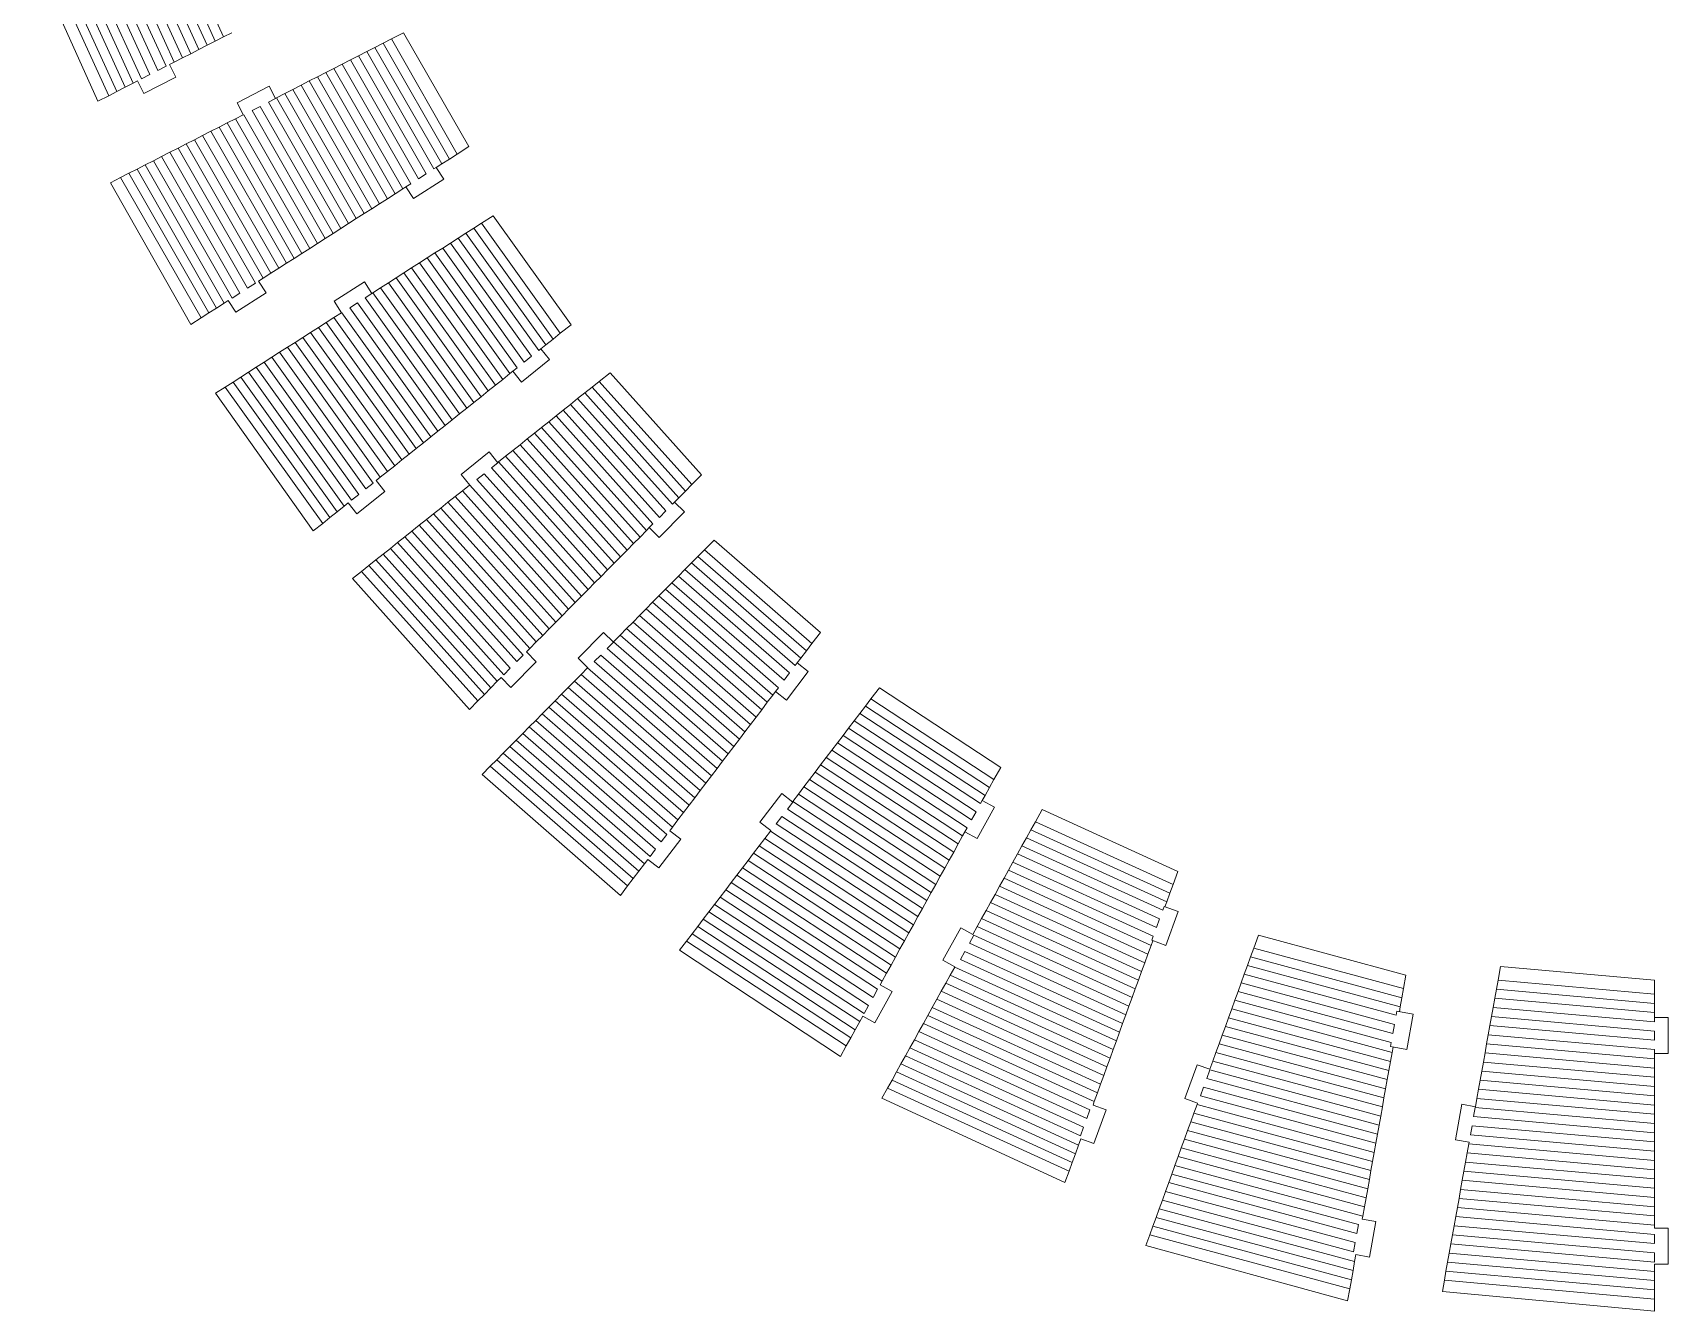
# Model space of a CAD drawing. Header units: millimetres. Extents: x -312 to 501, y 85 to 1153.
# Drawn here: x -270.6 to 83.3, y 85 to 361.7 of the extents above; entities that cross this region are included whole.
import ezdxf

# ---------------------------------------------------------------- set-up
doc = ezdxf.new("R2010")
doc.units = ezdxf.units.MM

msp = doc.modelspace()

# ---------------------------------------------------------------- linework, layer by layer
at = {"color": 7, "linetype": 'Continuous', "lineweight": 15}
for p, q in [((-229.28, 360.78), (-242.39, 389.53)), ((-251.63, 385.8), (-238.16, 356.24)), ((-236.38, 357.15), (-249.78, 386.54)), ((-247.93, 387.29), (-234.61, 358.06)), ((-232.83, 358.97), (-246.08, 388.04)), ((-244.23, 388.78), (-231.06, 359.88)), ((-259.02, 382.81), (-245.26, 352.61)), ((-243.48, 353.52), (-257.18, 383.56)), ((-255.33, 384.3), (-241.71, 354.42)), ((-239.93, 355.33), (-253.48, 385.05)), ((-254.13, 348.06), (-268.27, 379.07)), ((-266.42, 379.82), (-252.36, 348.97)), ((-250.58, 349.88), (-264.57, 380.57)), ((-262.72, 381.31), (-248.81, 350.79)), ((-247.03, 351.7), (-260.87, 382.06)), ((-256.45, 346.88), (-270.57, 378.14)), ((-229.28, 360.78), (-227.5, 361.69)), ((-192.96, 360.33), (-190.31, 361.68)), ((-190.31, 361.68), (-176.2, 337.04)), ((-236.38, 357.15), (-234.61, 358.06)), ((-232.83, 358.97), (-234.61, 358.06)), ((-232.83, 358.97), (-231.06, 359.88)), ((-229.28, 360.78), (-231.06, 359.88)), ((-200.07, 356.69), (-198.29, 357.6)), ((-198.29, 357.6), (-196.52, 358.51)), ((-183.75, 332.21), (-198.29, 357.6)), ((-196.52, 358.51), (-194.74, 359.42)), ((-196.52, 358.51), (-182.07, 333.29)), ((-194.74, 359.42), (-192.96, 360.33)), ((-180.39, 334.36), (-194.74, 359.42)), ((-192.96, 360.33), (-178.71, 335.44)), ((-243.48, 353.52), (-241.71, 354.42)), ((-239.93, 355.33), (-241, 354.79)), ((-241, 354.79), (-239.62, 352.1)), ((-239.93, 355.33), (-238.16, 356.24)), ((-236.38, 357.15), (-238.16, 356.24)), ((-207.17, 353.06), (-205.39, 353.97)), ((-205.39, 353.97), (-203.62, 354.88)), ((-190.47, 327.91), (-205.39, 353.97)), ((-203.62, 354.88), (-201.84, 355.79)), ((-203.62, 354.88), (-188.79, 328.99)), ((-201.84, 355.79), (-200.07, 356.69)), ((-187.11, 330.06), (-201.84, 355.79)), ((-200.07, 356.69), (-185.43, 331.14)), ((-250.58, 349.88), (-248.81, 350.79)), ((-247.93, 351.24), (-248.81, 350.79)), ((-246.56, 348.54), (-247.93, 351.24)), ((-247.03, 351.7), (-245.26, 352.61)), ((-239.62, 352.1), (-246.56, 348.54)), ((-212.49, 350.34), (-210.72, 351.25)), ((-210.72, 351.25), (-208.94, 352.15)), ((-210.72, 351.25), (-195.51, 324.69)), ((-208.94, 352.15), (-207.17, 353.06)), ((-193.83, 325.76), (-208.94, 352.15)), ((-207.17, 353.06), (-192.15, 326.84)), ((-254.13, 348.06), (-256.45, 346.88)), ((-252.36, 348.97), (-254.13, 348.06)), ((-250.58, 349.88), (-252.36, 348.97)), ((-226.36, 346.55), (-219.43, 350.1)), ((-218.06, 347.43), (-219.57, 346.66)), ((-219.43, 350.1), (-218.06, 347.43)), ((-218.08, 347.48), (-217.82, 347.61)), ((-217.82, 347.61), (-216.05, 348.52)), ((-217.82, 347.61), (-202.23, 320.39)), ((-216.05, 348.52), (-214.27, 349.43)), ((-200.55, 321.46), (-216.05, 348.52)), ((-214.27, 349.43), (-212.49, 350.34)), ((-214.27, 349.43), (-198.87, 322.54)), ((-197.19, 323.61), (-212.49, 350.34)), ((-225.02, 343.93), (-226.7, 343.07)), ((-224.99, 343.88), (-226.36, 346.55)), ((-224.89, 343.93), (-224.99, 343.88)), ((-224.89, 343.93), (-208.95, 316.09)), ((-221.34, 345.75), (-223.12, 344.84)), ((-207.27, 317.16), (-223.12, 344.84)), ((-221.34, 345.75), (-205.59, 318.24)), ((-203.91, 319.31), (-219.57, 346.66)), ((-232.03, 340.35), (-233.8, 339.44)), ((-232.03, 340.35), (-230.25, 341.25)), ((-232.03, 340.35), (-215.67, 311.79)), ((-228.47, 342.16), (-230.25, 341.25)), ((-213.99, 312.86), (-230.25, 341.25)), ((-228.47, 342.16), (-226.7, 343.07)), ((-228.47, 342.16), (-212.31, 313.94)), ((-210.63, 315.01), (-226.7, 343.07)), ((-239.13, 336.71), (-240.9, 335.81)), ((-239.13, 336.71), (-237.35, 337.62)), ((-239.13, 336.71), (-222.39, 307.49)), ((-235.58, 338.53), (-237.35, 337.62)), ((-220.71, 308.56), (-237.35, 337.62)), ((-235.58, 338.53), (-233.8, 339.44)), ((-235.58, 338.53), (-219.03, 309.64)), ((-217.35, 310.71), (-233.8, 339.44)), ((-176.2, 337.04), (-178.71, 335.44)), ((-246.23, 333.08), (-248, 332.17)), ((-246.23, 333.08), (-244.45, 333.99)), ((-246.23, 333.08), (-229.11, 303.19)), ((-242.68, 334.9), (-244.45, 333.99)), ((-227.43, 304.26), (-244.45, 333.99)), ((-242.68, 334.9), (-240.9, 335.81)), ((-242.68, 334.9), (-225.75, 305.34)), ((-224.07, 306.41), (-240.9, 335.81)), ((-182.07, 333.29), (-183.26, 332.52)), ((-180.39, 334.36), (-182.07, 333.29)), ((-178.71, 335.44), (-180.39, 334.36)), ((-253.76, 329.23), (-251.56, 330.36)), ((-236.35, 298.56), (-253.76, 329.23)), ((-251.56, 330.36), (-249.78, 331.26)), ((-234.15, 299.96), (-251.56, 330.36)), ((-249.78, 331.26), (-248, 332.17)), ((-249.78, 331.26), (-232.47, 301.04)), ((-230.79, 302.11), (-248, 332.17)), ((-181.64, 329.99), (-188.2, 325.79)), ((-187.11, 330.06), (-185.43, 331.14)), ((-183.75, 332.21), (-183.26, 332.52)), ((-183.26, 332.52), (-181.64, 329.99)), ((-193.83, 325.76), (-195.51, 324.69)), ((-192.15, 326.84), (-193.83, 325.76)), ((-190.47, 327.91), (-192.15, 326.84)), ((-189.82, 328.32), (-190.47, 327.91)), ((-189.82, 328.32), (-188.79, 328.99)), ((-188.2, 325.79), (-189.82, 328.32)), ((-198.87, 322.54), (-200.55, 321.46)), ((-197.19, 323.61), (-198.87, 322.54)), ((-195.51, 324.69), (-197.19, 323.61)), ((-173.46, 320.47), (-170.94, 322.08)), ((-170.94, 322.08), (-154.09, 298.5)), ((-203.91, 319.31), (-205.59, 318.24)), ((-202.23, 320.39), (-203.91, 319.31)), ((-200.55, 321.46), (-202.23, 320.39)), ((-176.82, 318.32), (-175.14, 319.4)), ((-175.14, 319.4), (-173.46, 320.47)), ((-157.98, 295.39), (-175.14, 319.4)), ((-173.46, 320.47), (-156.42, 296.64)), ((-210.63, 315.01), (-212.31, 313.94)), ((-210.63, 315.01), (-208.95, 316.09)), ((-207.27, 317.16), (-208.95, 316.09)), ((-207.27, 317.16), (-205.59, 318.24)), ((-183.54, 314.02), (-181.86, 315.1)), ((-181.86, 315.1), (-180.18, 316.17)), ((-164.21, 290.41), (-181.86, 315.1)), ((-180.18, 316.17), (-178.5, 317.25)), ((-180.18, 316.17), (-162.65, 291.66)), ((-178.5, 317.25), (-176.82, 318.32)), ((-161.09, 292.9), (-178.5, 317.25)), ((-176.82, 318.32), (-159.54, 294.15)), ((-217.35, 310.71), (-215.67, 311.79)), ((-213.99, 312.86), (-215.67, 311.79)), ((-213.99, 312.86), (-212.31, 313.94)), ((-188.58, 310.8), (-186.9, 311.87)), ((-186.9, 311.87), (-185.22, 312.95)), ((-186.9, 311.87), (-168.88, 286.67)), ((-185.22, 312.95), (-183.54, 314.02)), ((-167.33, 287.92), (-185.22, 312.95)), ((-183.54, 314.02), (-165.77, 289.16)), ((-220.71, 308.56), (-221.69, 307.94)), ((-221.69, 307.94), (-220.06, 305.39)), ((-220.71, 308.56), (-219.03, 309.64)), ((-217.35, 310.71), (-219.03, 309.64)), ((-193.62, 307.58), (-191.94, 308.65)), ((-191.94, 308.65), (-190.26, 309.73)), ((-173.56, 282.93), (-191.94, 308.65)), ((-190.26, 309.73), (-188.58, 310.8)), ((-190.26, 309.73), (-172, 284.18)), ((-170.44, 285.43), (-188.58, 310.8)), ((-227.43, 304.26), (-225.75, 305.34)), ((-220.06, 305.39), (-226.62, 301.19)), ((-224.07, 306.41), (-222.39, 307.49)), ((-205.34, 303.57), (-198.78, 307.77)), ((-198.78, 307.77), (-197.17, 305.24)), ((-197.17, 305.24), (-198.63, 304.31)), ((-197.2, 305.29), (-196.98, 305.43)), ((-196.98, 305.43), (-195.3, 306.5)), ((-196.98, 305.43), (-178.23, 279.2)), ((-195.3, 306.5), (-193.62, 307.58)), ((-176.67, 280.44), (-195.3, 306.5)), ((-193.62, 307.58), (-175.11, 281.69)), ((-232.47, 301.04), (-234.15, 299.96)), ((-230.79, 302.11), (-232.47, 301.04)), ((-230.79, 302.11), (-229.11, 303.19)), ((-228.25, 303.74), (-229.11, 303.19)), ((-226.62, 301.19), (-228.25, 303.74)), ((-203.76, 301.09), (-205.39, 300.05)), ((-203.73, 301.04), (-205.34, 303.57)), ((-203.67, 301.08), (-203.73, 301.04)), ((-203.67, 301.08), (-184.46, 274.21)), ((-200.31, 303.23), (-201.99, 302.16)), ((-182.9, 275.46), (-201.99, 302.16)), ((-200.31, 303.23), (-181.35, 276.7)), ((-179.79, 277.95), (-198.63, 304.31)), ((-234.15, 299.96), (-236.35, 298.56)), ((-210.43, 296.83), (-208.75, 297.9)), ((-207.07, 298.98), (-208.75, 297.9)), ((-189.14, 270.47), (-208.75, 297.9)), ((-207.07, 298.98), (-205.39, 300.05)), ((-207.07, 298.98), (-187.58, 271.72)), ((-186.02, 272.97), (-205.39, 300.05)), ((-154.09, 298.5), (-156.42, 296.64)), ((-213.79, 294.68), (-215.47, 293.61)), ((-213.79, 294.68), (-212.11, 295.76)), ((-213.79, 294.68), (-193.81, 266.73)), ((-210.43, 296.83), (-212.11, 295.76)), ((-192.25, 267.98), (-212.11, 295.76)), ((-210.43, 296.83), (-190.69, 269.23)), ((-159.54, 294.15), (-160.61, 293.29)), ((-157.98, 295.39), (-159.54, 294.15)), ((-156.42, 296.64), (-157.98, 295.39)), ((-220.51, 290.38), (-222.19, 289.31)), ((-220.51, 290.38), (-218.83, 291.46)), ((-220.51, 290.38), (-200.04, 261.75)), ((-217.15, 292.53), (-218.83, 291.46)), ((-198.48, 263), (-218.83, 291.46)), ((-217.15, 292.53), (-215.47, 293.61)), ((-217.15, 292.53), (-196.93, 264.24)), ((-195.37, 265.49), (-215.47, 293.61)), ((-158.73, 290.94), (-164.81, 286.07)), ((-164.21, 290.41), (-162.65, 291.66)), ((-161.09, 292.9), (-160.61, 293.29)), ((-160.61, 293.29), (-158.73, 290.94)), ((-227.23, 286.08), (-225.55, 287.16)), ((-223.87, 288.23), (-225.55, 287.16)), ((-204.72, 258.01), (-225.55, 287.16)), ((-223.87, 288.23), (-222.19, 289.31)), ((-223.87, 288.23), (-203.16, 259.26)), ((-201.6, 260.5), (-222.19, 289.31)), ((-168.88, 286.67), (-170.44, 285.43)), ((-167.33, 287.92), (-168.88, 286.67)), ((-166.69, 288.42), (-167.33, 287.92)), ((-166.69, 288.42), (-165.77, 289.16)), ((-164.81, 286.07), (-166.69, 288.42)), ((-147.99, 286.24), (-145.66, 288.1)), ((-145.66, 288.1), (-125.85, 266.03)), ((-231, 283.67), (-228.91, 285.01)), ((-209.87, 253.89), (-231, 283.67)), ((-228.91, 285.01), (-227.23, 286.08)), ((-207.83, 255.52), (-228.91, 285.01)), ((-227.23, 286.08), (-206.27, 256.77)), ((-172, 284.18), (-173.56, 282.93)), ((-170.44, 285.43), (-172, 284.18)), ((-152.66, 282.5), (-151.11, 283.75)), ((-151.11, 283.75), (-149.55, 285)), ((-151.11, 283.75), (-130.75, 261.07)), ((-149.55, 285), (-147.99, 286.24)), ((-129.35, 262.49), (-149.55, 285)), ((-147.99, 286.24), (-127.95, 263.91)), ((-176.67, 280.44), (-178.23, 279.2)), ((-175.11, 281.69), (-176.67, 280.44)), ((-173.56, 282.93), (-175.11, 281.69)), ((-157.34, 278.77), (-155.78, 280.01)), ((-155.78, 280.01), (-154.22, 281.26)), ((-134.96, 256.81), (-155.78, 280.01)), ((-154.22, 281.26), (-152.66, 282.5)), ((-154.22, 281.26), (-133.56, 258.23)), ((-132.16, 259.65), (-152.66, 282.5)), ((-182.9, 275.46), (-181.35, 276.7)), ((-179.79, 277.95), (-181.35, 276.7)), ((-178.23, 279.2), (-179.79, 277.95)), ((-162.02, 275.03), (-160.46, 276.27)), ((-160.46, 276.27), (-158.9, 277.52)), ((-160.46, 276.27), (-139.17, 252.56)), ((-158.9, 277.52), (-157.34, 278.77)), ((-137.77, 253.97), (-158.9, 277.52)), ((-157.34, 278.77), (-136.37, 255.39)), ((-186.02, 272.97), (-187.58, 271.72)), ((-186.02, 272.97), (-184.46, 274.21)), ((-182.9, 275.46), (-184.46, 274.21)), ((-166.69, 271.29), (-165.13, 272.54)), ((-165.13, 272.54), (-163.57, 273.78)), ((-143.38, 248.3), (-165.13, 272.54)), ((-163.57, 273.78), (-162.02, 275.03)), ((-163.57, 273.78), (-141.98, 249.72)), ((-140.58, 251.14), (-162.02, 275.03)), ((-192.25, 267.98), (-190.69, 269.23)), ((-189.14, 270.47), (-190.69, 269.23)), ((-189.14, 270.47), (-187.58, 271.72)), ((-177.89, 266.1), (-171.8, 270.97)), ((-171.8, 270.97), (-169.93, 268.63)), ((-169.81, 268.8), (-168.25, 270.05)), ((-168.25, 270.05), (-166.69, 271.29)), ((-146.19, 245.46), (-168.25, 270.05)), ((-166.69, 271.29), (-144.78, 246.88)), ((-195.37, 265.49), (-196.23, 264.8)), ((-195.37, 265.49), (-193.81, 266.73)), ((-192.25, 267.98), (-193.81, 266.73)), ((-176.01, 263.76), (-177.89, 266.1)), ((-172.89, 266.26), (-174.44, 265.02)), ((-172.89, 266.26), (-150.4, 241.2)), ((-169.93, 268.63), (-171.33, 267.51)), ((-148.99, 242.62), (-171.33, 267.51)), ((-169.96, 268.67), (-169.81, 268.8)), ((-169.81, 268.8), (-147.59, 244.04)), ((-125.85, 266.03), (-127.95, 263.91)), ((-194.35, 262.44), (-200.43, 257.57)), ((-198.48, 263), (-196.93, 264.24)), ((-196.23, 264.8), (-194.35, 262.44)), ((-179.16, 261.32), (-177.6, 262.57)), ((-176.05, 263.81), (-177.6, 262.57)), ((-154.61, 236.95), (-177.6, 262.57)), ((-176, 263.77), (-176.01, 263.76)), ((-176, 263.77), (-153.2, 238.37)), ((-151.8, 239.78), (-174.44, 265.02)), ((-129.35, 262.49), (-130.75, 261.07)), ((-127.95, 263.91), (-129.35, 262.49)), ((-204.72, 258.01), (-203.16, 259.26)), ((-202.32, 259.93), (-203.16, 259.26)), ((-200.43, 257.57), (-202.32, 259.93)), ((-201.6, 260.5), (-200.04, 261.75)), ((-182.28, 258.83), (-183.84, 257.59)), ((-182.28, 258.83), (-180.72, 260.08)), ((-182.28, 258.83), (-158.82, 232.69)), ((-179.16, 261.32), (-180.72, 260.08)), ((-157.41, 234.11), (-180.72, 260.08)), ((-179.16, 261.32), (-156.01, 235.53)), ((-132.16, 259.65), (-131.69, 260.13)), ((-130.75, 261.07), (-131.69, 260.13)), ((-131.69, 260.13), (-129.55, 258.01)), ((-207.83, 255.52), (-209.87, 253.89)), ((-206.27, 256.77), (-207.83, 255.52)), ((-204.72, 258.01), (-206.27, 256.77)), ((-188.51, 253.85), (-186.95, 255.1)), ((-185.39, 256.34), (-186.95, 255.1)), ((-163.03, 228.43), (-186.95, 255.1)), ((-185.39, 256.34), (-183.84, 257.59)), ((-185.39, 256.34), (-161.62, 229.85)), ((-160.22, 231.27), (-183.84, 257.59)), ((-137.16, 254.59), (-136.37, 255.39)), ((-129.55, 258.01), (-135.02, 252.47)), ((-134.96, 256.81), (-133.56, 258.23)), ((-191.63, 251.36), (-193.19, 250.11)), ((-191.63, 251.36), (-190.07, 252.6)), ((-191.63, 251.36), (-167.23, 224.18)), ((-188.51, 253.85), (-190.07, 252.6)), ((-165.83, 225.59), (-190.07, 252.6)), ((-188.51, 253.85), (-164.43, 227.01)), ((-139.17, 252.56), (-140.58, 251.14)), ((-137.77, 253.97), (-139.17, 252.56)), ((-137.16, 254.59), (-137.77, 253.97)), ((-135.02, 252.47), (-137.16, 254.59)), ((-125.24, 249.78), (-123.14, 251.9)), ((-123.14, 251.9), (-100.15, 231.87)), ((-194.74, 248.87), (-196.3, 247.62)), ((-194.74, 248.87), (-193.19, 250.11)), ((-194.74, 248.87), (-170.04, 221.34)), ((-168.64, 222.76), (-193.19, 250.11)), ((-143.38, 248.3), (-144.78, 246.88)), ((-141.98, 249.72), (-143.38, 248.3)), ((-140.58, 251.14), (-141.98, 249.72)), ((-128.05, 246.94), (-126.64, 248.36)), ((-126.64, 248.36), (-125.24, 249.78)), ((-103.17, 227.91), (-126.64, 248.36)), ((-125.24, 249.78), (-101.96, 229.5)), ((-201.36, 243.58), (-199.42, 245.13)), ((-199.42, 245.13), (-197.86, 246.37)), ((-174.25, 217.08), (-199.42, 245.13)), ((-197.86, 246.37), (-196.3, 247.62)), ((-197.86, 246.37), (-172.85, 218.5)), ((-171.44, 219.92), (-196.3, 247.62)), ((-146.19, 245.46), (-147.59, 244.04)), ((-144.78, 246.88), (-146.19, 245.46)), ((-130.85, 244.1), (-129.45, 245.52)), ((-129.45, 245.52), (-128.05, 246.94)), ((-105.58, 224.73), (-129.45, 245.52)), ((-128.05, 246.94), (-104.37, 226.32)), ((-176.09, 215.22), (-201.36, 243.58)), ((-151.8, 239.78), (-150.4, 241.2)), ((-148.99, 242.62), (-150.4, 241.2)), ((-147.59, 244.04), (-148.99, 242.62)), ((-135.07, 239.84), (-133.66, 241.26)), ((-133.66, 241.26), (-132.26, 242.68)), ((-133.66, 241.26), (-109.21, 219.96)), ((-132.26, 242.68), (-130.85, 244.1)), ((-108, 221.55), (-132.26, 242.68)), ((-130.85, 244.1), (-106.79, 223.14)), ((-154.61, 236.95), (-153.2, 238.37)), ((-151.8, 239.78), (-153.2, 238.37)), ((-137.87, 237.01), (-136.47, 238.43)), ((-136.47, 238.43), (-135.07, 239.84)), ((-136.47, 238.43), (-111.62, 216.79)), ((-110.42, 218.37), (-135.07, 239.84)), ((-157.41, 234.11), (-158.82, 232.69)), ((-157.41, 234.11), (-156.01, 235.53)), ((-154.61, 236.95), (-156.01, 235.53)), ((-142.09, 232.75), (-140.68, 234.17)), ((-140.68, 234.17), (-139.28, 235.59)), ((-115.25, 212.02), (-140.68, 234.17)), ((-139.28, 235.59), (-137.87, 237.01)), ((-139.28, 235.59), (-114.04, 213.61)), ((-112.83, 215.2), (-137.87, 237.01)), ((-160.22, 231.27), (-161.62, 229.85)), ((-160.22, 231.27), (-158.82, 232.69)), ((-152.55, 226.34), (-147.08, 231.89)), ((-147.08, 231.89), (-144.94, 229.78)), ((-144.89, 229.91), (-143.49, 231.33)), ((-143.49, 231.33), (-142.09, 232.75)), ((-117.67, 208.84), (-143.49, 231.33)), ((-142.09, 232.75), (-116.46, 210.43)), ((-100.15, 231.87), (-101.96, 229.5)), ((-165.83, 225.59), (-164.43, 227.01)), ((-163.03, 228.43), (-163.76, 227.69)), ((-163.76, 227.69), (-161.62, 225.57)), ((-163.03, 228.43), (-161.62, 229.85)), ((-147.65, 227.03), (-149.06, 225.61)), ((-147.65, 227.03), (-121.29, 204.07)), ((-144.94, 229.78), (-146.25, 228.45)), ((-120.08, 205.66), (-146.25, 228.45)), ((-144.99, 229.82), (-144.89, 229.91)), ((-144.89, 229.91), (-118.88, 207.25)), ((-103.17, 227.91), (-104.37, 226.32)), ((-101.96, 229.5), (-103.17, 227.91)), ((-168.64, 222.76), (-167.23, 224.18)), ((-161.62, 225.57), (-167.09, 220.03)), ((-150.46, 224.28), (-152.55, 226.34)), ((-150.51, 224.24), (-151.91, 222.82)), ((-150.51, 224.24), (-150.46, 224.28)), ((-150.51, 224.24), (-123.71, 200.89)), ((-122.5, 202.48), (-149.06, 225.61)), ((-108, 221.55), (-106.79, 223.14)), ((-102.75, 223.49), (-107.46, 217.29)), ((-105.58, 224.73), (-105.14, 225.31)), ((-104.37, 226.32), (-105.14, 225.31)), ((-105.14, 225.31), (-102.75, 223.49)), ((-171.44, 219.92), (-172.85, 218.5)), ((-171.44, 219.92), (-170.04, 221.34)), ((-169.24, 222.15), (-170.04, 221.34)), ((-167.09, 220.03), (-169.24, 222.15)), ((-156.12, 218.56), (-154.72, 219.98)), ((-153.32, 221.4), (-154.72, 219.98)), ((-127.33, 196.13), (-154.72, 219.98)), ((-153.32, 221.4), (-151.91, 222.82)), ((-153.32, 221.4), (-126.13, 197.71)), ((-124.92, 199.3), (-151.91, 222.82)), ((-109.86, 219.11), (-109.21, 219.96)), ((-89.19, 217.55), (-87.38, 219.92)), ((-87.38, 219.92), (-61.13, 202.72)), ((-174.25, 217.08), (-176.09, 215.22)), ((-172.85, 218.5), (-174.25, 217.08)), ((-158.93, 215.72), (-157.53, 217.14)), ((-156.12, 218.56), (-157.53, 217.14)), ((-129.75, 192.95), (-157.53, 217.14)), ((-156.12, 218.56), (-128.54, 194.54)), ((-111.62, 216.79), (-112.83, 215.2)), ((-110.42, 218.37), (-111.62, 216.79)), ((-109.86, 219.11), (-110.42, 218.37)), ((-107.46, 217.29), (-109.86, 219.11)), ((-91.61, 214.37), (-90.4, 215.96)), ((-90.4, 215.96), (-89.19, 217.55)), ((-63.55, 198.36), (-90.4, 215.96)), ((-89.19, 217.55), (-62.58, 200.11)), ((-161.74, 212.89), (-163.14, 211.47)), ((-161.74, 212.89), (-160.34, 214.3)), ((-161.74, 212.89), (-133.38, 188.18)), ((-158.93, 215.72), (-160.34, 214.3)), ((-132.17, 189.77), (-160.34, 214.3)), ((-158.93, 215.72), (-130.96, 191.36)), ((-114.04, 213.61), (-115.25, 212.02)), ((-112.83, 215.2), (-114.04, 213.61)), ((-94.03, 211.19), (-92.82, 212.78)), ((-92.82, 212.78), (-91.61, 214.37)), ((-65.49, 194.87), (-92.82, 212.78)), ((-91.61, 214.37), (-64.52, 196.62)), ((-164.55, 210.05), (-165.95, 208.63)), ((-164.55, 210.05), (-163.14, 211.47)), ((-164.55, 210.05), (-135.79, 185)), ((-134.59, 186.59), (-163.14, 211.47)), ((-117.67, 208.84), (-118.88, 207.25)), ((-116.46, 210.43), (-117.67, 208.84)), ((-115.25, 212.02), (-116.46, 210.43)), ((-96.45, 208.01), (-95.24, 209.6)), ((-95.24, 209.6), (-94.03, 211.19)), ((-67.42, 191.38), (-95.24, 209.6)), ((-94.03, 211.19), (-66.46, 193.12)), ((-170.16, 204.37), (-168.76, 205.79)), ((-167.36, 207.21), (-168.76, 205.79)), ((-139.42, 180.23), (-168.76, 205.79)), ((-167.36, 207.21), (-165.95, 208.63)), ((-167.36, 207.21), (-138.21, 181.82)), ((-137, 183.41), (-165.95, 208.63)), ((-120.08, 205.66), (-121.29, 204.07)), ((-118.88, 207.25), (-120.08, 205.66)), ((-98.87, 204.83), (-97.66, 206.42)), ((-97.66, 206.42), (-96.45, 208.01)), ((-69.36, 187.88), (-97.66, 206.42)), ((-96.45, 208.01), (-68.39, 189.63)), ((-173.31, 201.19), (-171.57, 202.95)), ((-171.57, 202.95), (-170.16, 204.37)), ((-141.84, 177.06), (-171.57, 202.95)), ((-170.16, 204.37), (-140.63, 178.64)), ((-122.5, 202.48), (-123.71, 200.89)), ((-122.5, 202.48), (-121.29, 204.07)), ((-101.28, 201.65), (-100.08, 203.24)), ((-100.08, 203.24), (-98.87, 204.83)), ((-71.3, 184.39), (-100.08, 203.24)), ((-98.87, 204.83), (-70.33, 186.14)), ((-61.13, 202.72), (-62.58, 200.11)), ((-143.42, 174.97), (-173.31, 201.19)), ((-124.92, 199.3), (-126.13, 197.71)), ((-124.92, 199.3), (-123.71, 200.89)), ((-104.91, 196.89), (-103.7, 198.48)), ((-103.7, 198.48), (-102.49, 200.07)), ((-103.7, 198.48), (-74.2, 179.15)), ((-102.49, 200.07), (-101.28, 201.65)), ((-73.24, 180.89), (-102.49, 200.07)), ((-101.28, 201.65), (-72.27, 182.64)), ((-63.55, 198.36), (-64.52, 196.62)), ((-62.58, 200.11), (-63.55, 198.36)), ((-127.33, 196.13), (-128.54, 194.54)), ((-127.33, 196.13), (-126.13, 197.71)), ((-113.21, 190.83), (-108.49, 197.03)), ((-108.49, 197.03), (-106.11, 195.22)), ((-106.11, 195.22), (-107.28, 193.67)), ((-106.15, 195.25), (-106.12, 195.3)), ((-106.12, 195.3), (-104.91, 196.89)), ((-106.12, 195.3), (-76.14, 175.65)), ((-75.17, 177.4), (-104.91, 196.89)), ((-65.49, 194.87), (-65.1, 195.57)), ((-64.52, 196.62), (-65.1, 195.57)), ((-65.1, 195.57), (-62.47, 194.12)), ((-132.17, 189.77), (-130.96, 191.36)), ((-129.75, 192.95), (-130.96, 191.36)), ((-129.75, 192.95), (-128.54, 194.54)), ((-108.49, 192.08), (-109.69, 190.49)), ((-108.49, 192.08), (-78.08, 172.16)), ((-77.11, 173.91), (-107.28, 193.67)), ((-67.42, 191.38), (-66.46, 193.12)), ((-62.47, 194.12), (-66.25, 187.3)), ((-53.62, 190.96), (-52.17, 193.58)), ((-52.17, 193.58), (-22.81, 180.16)), ((-134.59, 186.59), (-133.38, 188.18)), ((-132.17, 189.77), (-132.75, 189)), ((-132.75, 189), (-130.36, 187.18)), ((-110.87, 189.06), (-113.21, 190.83)), ((-110.96, 188.94), (-112.17, 187.35)), ((-110.96, 188.94), (-110.87, 189.06)), ((-110.96, 188.94), (-80.01, 168.67)), ((-79.05, 170.41), (-109.69, 190.49)), ((-69.36, 187.88), (-70.33, 186.14)), ((-68.88, 188.76), (-69.36, 187.88)), ((-68.88, 188.76), (-68.39, 189.63)), ((-66.25, 187.3), (-68.88, 188.76)), ((-55.56, 187.47), (-54.59, 189.22)), ((-54.59, 189.22), (-53.62, 190.96)), ((-24.51, 175.47), (-54.59, 189.22)), ((-53.62, 190.96), (-23.83, 177.35)), ((-137, 183.41), (-135.79, 185)), ((-130.36, 187.18), (-135.07, 180.98)), ((-115.8, 182.58), (-114.59, 184.17)), ((-113.38, 185.76), (-114.59, 184.17)), ((-82.92, 163.42), (-114.59, 184.17)), ((-113.38, 185.76), (-112.17, 187.35)), ((-113.38, 185.76), (-81.95, 165.17)), ((-80.98, 166.92), (-112.17, 187.35)), ((-71.3, 184.39), (-72.27, 182.64)), ((-70.33, 186.14), (-71.3, 184.39)), ((-57.5, 183.98), (-56.53, 185.72)), ((-56.53, 185.72), (-55.56, 187.47)), ((-26.08, 171.81), (-56.53, 185.72)), ((-55.56, 187.47), (-25.19, 173.59)), ((-139.42, 180.23), (-138.21, 181.82)), ((-137.47, 182.8), (-138.21, 181.82)), ((-135.07, 180.98), (-137.47, 182.8)), ((-118.21, 179.41), (-117.01, 180.99)), ((-115.8, 182.58), (-117.01, 180.99)), ((-84.86, 159.93), (-117.01, 180.99)), ((-115.8, 182.58), (-83.89, 161.68)), ((-73.24, 180.89), (-74.2, 179.15)), ((-72.27, 182.64), (-73.24, 180.89)), ((-59.44, 180.48), (-58.47, 182.23)), ((-58.47, 182.23), (-57.5, 183.98)), ((-27.44, 168.05), (-58.47, 182.23)), ((-57.5, 183.98), (-26.76, 169.93)), ((-141.84, 177.06), (-143.42, 174.97)), ((-140.63, 178.64), (-141.84, 177.06)), ((-139.42, 180.23), (-140.63, 178.64)), ((-120.63, 176.23), (-119.42, 177.82)), ((-118.21, 179.41), (-119.42, 177.82)), ((-86.79, 156.44), (-119.42, 177.82)), ((-118.21, 179.41), (-85.83, 158.18)), ((-75.17, 177.4), (-76.14, 175.65)), ((-74.2, 179.15), (-75.17, 177.4)), ((-62.35, 175.24), (-61.38, 176.99)), ((-61.38, 176.99), (-60.41, 178.73)), ((-61.38, 176.99), (-29.28, 162.32)), ((-60.41, 178.73), (-59.44, 180.48)), ((-28.6, 164.2), (-60.41, 178.73)), ((-59.44, 180.48), (-28.12, 166.17)), ((-23.83, 177.35), (-24.51, 175.47)), ((-22.81, 180.16), (-23.83, 177.35)), ((-123.05, 173.05), (-121.84, 174.64)), ((-120.63, 176.23), (-121.84, 174.64)), ((-88.73, 152.94), (-121.84, 174.64)), ((-120.63, 176.23), (-87.76, 154.69)), ((-77.11, 173.91), (-78.08, 172.16)), ((-76.14, 175.65), (-77.11, 173.91)), ((-64.28, 171.75), (-63.31, 173.49)), ((-63.31, 173.49), (-62.35, 175.24)), ((-63.31, 173.49), (-30.65, 158.56)), ((-29.97, 160.44), (-62.35, 175.24)), ((-25.19, 173.59), (-25.58, 172.54)), ((-24.51, 175.47), (-25.19, 173.59)), ((-125.47, 169.87), (-126.68, 168.28)), ((-125.47, 169.87), (-124.26, 171.46)), ((-125.47, 169.87), (-91.64, 147.7)), ((-123.05, 173.05), (-124.26, 171.46)), ((-90.67, 149.45), (-124.26, 171.46)), ((-123.05, 173.05), (-89.7, 151.2)), ((-79.05, 170.41), (-80.01, 168.67)), ((-79.05, 170.41), (-78.08, 172.16)), ((-66.22, 168.25), (-65.25, 170)), ((-65.25, 170), (-64.28, 171.75)), ((-65.25, 170), (-32.01, 154.81)), ((-31.33, 156.68), (-64.28, 171.75)), ((-27.44, 168.05), (-26.76, 169.93)), ((-26.08, 171.81), (-25.78, 172.61)), ((-25.78, 172.61), (-22.76, 171.51)), ((-22.76, 171.51), (-25.41, 164.19)), ((-129.1, 165.1), (-127.89, 166.69)), ((-127.89, 166.69), (-126.68, 168.28)), ((-127.89, 166.69), (-93.57, 144.21)), ((-92.61, 145.95), (-126.68, 168.28)), ((-80.98, 166.92), (-81.95, 165.17)), ((-80.98, 166.92), (-80.01, 168.67)), ((-73.65, 160.97), (-69.78, 167.97)), ((-69.78, 167.97), (-67.18, 166.53)), ((-66.93, 166.38), (-67.9, 164.64)), ((-67.18, 166.53), (-66.22, 168.25)), ((-66.93, 166.38), (-33.37, 151.05)), ((-32.69, 152.93), (-66.22, 168.25)), ((-6.36, 163.58), (-5.34, 166.39)), ((-5.34, 166.39), (26.57, 157.77)), ((-130.6, 163.13), (-129.1, 165.1)), ((-95.82, 140.16), (-130.6, 163.13)), ((-94.54, 142.46), (-129.1, 165.1)), ((-82.92, 163.42), (-83.89, 161.68)), ((-82.92, 163.42), (-81.95, 165.17)), ((-68.87, 162.89), (-69.83, 161.14)), ((-68.87, 162.89), (-34.74, 147.29)), ((-34.05, 149.17), (-67.9, 164.64)), ((-28.6, 164.2), (-29.28, 162.32)), ((-28.23, 165.21), (-28.6, 164.2)), ((-28.44, 165.29), (-28.12, 166.17)), ((-25.41, 164.19), (-28.44, 165.29)), ((-7.04, 161.7), (-6.36, 163.58)), ((-6.36, 163.58), (26.04, 154.83)), ((-84.86, 159.93), (-85.83, 158.18)), ((-84.86, 159.93), (-83.89, 161.68)), ((-71.06, 159.54), (-73.65, 160.97)), ((-71.07, 159.51), (-72.04, 157.77)), ((-71.07, 159.51), (-71.06, 159.54)), ((-71.07, 159.51), (-36.1, 143.53)), ((-35.42, 145.41), (-69.83, 161.14)), ((-29.97, 160.44), (-30.65, 158.56)), ((-29.28, 162.32), (-29.97, 160.44)), ((-8.41, 157.94), (-7.72, 159.82)), ((-7.72, 159.82), (-7.04, 161.7)), ((-7.72, 159.82), (25.34, 150.89)), ((25.69, 152.86), (-7.04, 161.7)), ((46.49, 156.68), (47.01, 159.62)), ((47.01, 159.62), (80.32, 156.64)), ((-86.79, 156.44), (-87.22, 155.68)), ((-86.79, 156.44), (-85.83, 158.18)), ((-73.01, 156.02), (-73.98, 154.27)), ((-73.01, 156.02), (-72.04, 157.77)), ((-73.01, 156.02), (-37.46, 139.78)), ((-36.78, 141.65), (-72.04, 157.77)), ((-31.33, 156.68), (-32.01, 154.81)), ((-30.65, 158.56), (-31.33, 156.68)), ((-9.77, 154.19), (-9.09, 156.06)), ((-9.09, 156.06), (-8.41, 157.94)), ((-9.09, 156.06), (24.07, 147.11)), ((24.42, 149.08), (-8.41, 157.94)), ((26.57, 157.77), (26.04, 154.83)), ((46.13, 154.71), (46.49, 156.68)), ((46.49, 156.68), (80.32, 153.65)), ((80.32, 156.64), (80.32, 153.65)), ((-88.73, 152.94), (-87.76, 154.69)), ((-84.59, 154.22), (-88.36, 147.4)), ((-87.22, 155.68), (-84.59, 154.22)), ((-74.95, 152.53), (-75.92, 150.78)), ((-74.95, 152.53), (-73.98, 154.27)), ((-74.95, 152.53), (-38.82, 136.02)), ((-38.14, 137.9), (-73.98, 154.27)), ((-32.69, 152.93), (-33.37, 151.05)), ((-32.01, 154.81), (-32.69, 152.93)), ((-11.14, 150.43), (-10.45, 152.31)), ((-10.45, 152.31), (-9.77, 154.19)), ((-10.45, 152.31), (23.36, 143.17)), ((23.72, 145.14), (-9.77, 154.19)), ((25.69, 152.86), (25.34, 150.89)), ((26.04, 154.83), (25.69, 152.86)), ((45.43, 150.77), (45.78, 152.74)), ((45.78, 152.74), (46.13, 154.71)), ((45.78, 152.74), (80.32, 149.65)), ((80.32, 151.65), (46.13, 154.71)), ((80.32, 153.65), (80.32, 151.65)), ((-90.99, 148.86), (-91.64, 147.7)), ((-88.36, 147.4), (-90.99, 148.86)), ((-90.67, 149.45), (-89.7, 151.2)), ((-76.89, 149.03), (-77.86, 147.28)), ((-76.89, 149.03), (-75.92, 150.78)), ((-76.89, 149.03), (-40.19, 132.26)), ((-39.51, 134.14), (-75.92, 150.78)), ((-34.05, 149.17), (-34.74, 147.29)), ((-33.37, 151.05), (-34.05, 149.17)), ((-11.82, 148.55), (-11.14, 150.43)), ((23.57, 141.05), (-11.14, 150.43)), ((24.42, 149.08), (24.58, 149.95)), ((24.58, 149.95), (28.11, 149.32)), ((25.34, 150.89), (25.15, 149.85)), ((28.11, 149.32), (26.73, 141.65)), ((44.73, 146.84), (45.08, 148.81)), ((45.08, 148.81), (45.43, 150.77)), ((45.08, 148.81), (80.32, 145.65)), ((80.32, 147.65), (45.43, 150.77)), ((80.32, 151.65), (80.32, 149.65)), ((80.32, 149.65), (80.32, 148.62)), ((-92.61, 145.95), (-93.57, 144.21)), ((-92.61, 145.95), (-91.64, 147.7)), ((-78.83, 145.54), (-79.8, 143.79)), ((-78.83, 145.54), (-77.86, 147.28)), ((-78.83, 145.54), (-41.84, 128.63)), ((-40.87, 130.38), (-77.86, 147.28)), ((-35.42, 145.41), (-36.1, 143.53)), ((-35.42, 145.41), (-34.74, 147.29)), ((-13.18, 144.79), (-12.5, 146.67)), ((-12.5, 146.67), (-11.82, 148.55)), ((22.87, 137.11), (-12.5, 146.67)), ((-11.82, 148.55), (23.22, 139.08)), ((23.72, 145.14), (24.07, 147.11)), ((44.37, 144.87), (44.73, 146.84)), ((80.32, 143.65), (44.73, 146.84)), ((80.32, 148.62), (83.32, 148.62)), ((80.32, 147.65), (80.32, 148.62)), ((80.32, 143.65), (80.32, 145.65)), ((83.32, 148.62), (83.32, 140.83)), ((-94.54, 142.46), (-95.82, 140.16)), ((-93.57, 144.21), (-94.54, 142.46)), ((-80.76, 142.04), (-81.73, 140.3)), ((-80.76, 142.04), (-79.8, 143.79)), ((-80.76, 142.04), (-43.2, 124.88)), ((-42.52, 126.76), (-79.8, 143.79)), ((-36.78, 141.65), (-37.46, 139.78)), ((-36.78, 141.65), (-36.1, 143.53)), ((-14.55, 141.03), (-13.87, 142.91)), ((-13.87, 142.91), (-13.18, 144.79)), ((22.16, 133.18), (-13.87, 142.91)), ((-13.18, 144.79), (22.52, 135.15)), ((23.2, 142.28), (23.36, 143.17)), ((26.73, 141.65), (23.2, 142.28)), ((23.78, 142.18), (23.57, 141.05)), ((43.67, 140.93), (44.02, 142.9)), ((44.02, 142.9), (44.37, 144.87)), ((80.32, 139.65), (44.02, 142.9)), ((44.37, 144.87), (80.32, 141.65)), ((80.32, 140.83), (80.32, 141.65)), ((-82.7, 138.55), (-83.67, 136.8)), ((-82.7, 138.55), (-81.73, 140.3)), ((-82.7, 138.55), (-44.28, 120.99)), ((-43.88, 123), (-81.73, 140.3)), ((-38.14, 137.9), (-37.46, 139.78)), ((-21.28, 131.06), (-18.63, 138.38)), ((-18.63, 138.38), (-15.87, 137.38)), ((-15.87, 137.38), (-15.23, 139.15)), ((-15.23, 139.15), (-14.55, 141.03)), ((21.46, 129.24), (-15.23, 139.15)), ((-14.55, 141.03), (21.81, 131.21)), ((23.22, 139.08), (22.87, 137.11)), ((23.57, 141.05), (23.22, 139.08)), ((42.97, 137), (43.32, 138.96)), ((43.32, 138.96), (43.67, 140.93)), ((80.32, 135.65), (43.32, 138.96)), ((43.67, 140.93), (80.32, 137.65)), ((83.32, 140.83), (80.32, 140.83)), ((80.32, 140.83), (80.32, 139.65)), ((80.32, 139.65), (80.32, 137.65)), ((-85.61, 133.31), (-84.64, 135.05)), ((-84.64, 135.05), (-83.67, 136.8)), ((-84.64, 135.05), (-45.64, 117.23)), ((-44.96, 119.11), (-83.67, 136.8)), ((-39.51, 134.14), (-38.82, 136.02)), ((-38.14, 137.9), (-38.82, 136.02)), ((-15.85, 137.26), (-16.53, 135.38)), ((20.75, 125.31), (-16.53, 135.38)), ((-15.85, 137.26), (21.1, 127.27)), ((22.52, 135.15), (22.16, 133.18)), ((22.87, 137.11), (22.52, 135.15)), ((42.26, 133.06), (42.61, 135.03)), ((42.61, 135.03), (42.97, 137)), ((80.32, 131.65), (42.61, 135.03)), ((42.97, 137), (80.32, 133.65)), ((80.32, 137.65), (80.32, 135.65)), ((80.32, 135.65), (80.32, 133.65)), ((-86.81, 131.15), (-85.61, 133.31)), ((-47.22, 112.88), (-86.81, 131.15)), ((-46.32, 115.35), (-85.61, 133.31)), ((-40.87, 130.38), (-40.19, 132.26)), ((-39.51, 134.14), (-40.19, 132.26)), ((-18.53, 130.06), (-21.28, 131.06)), ((-17.21, 133.5), (-17.89, 131.62)), ((20.05, 121.37), (-17.89, 131.62)), ((-17.21, 133.5), (20.4, 123.34)), ((21.81, 131.21), (21.46, 129.24)), ((22.16, 133.18), (21.81, 131.21)), ((41.59, 129.28), (41.91, 131.09)), ((41.91, 131.09), (42.26, 133.06)), ((80.32, 127.65), (41.91, 131.09)), ((42.26, 133.06), (80.32, 129.65)), ((80.32, 133.65), (80.32, 131.65)), ((80.32, 131.65), (80.32, 129.65)), ((-42.52, 126.76), (-41.84, 128.63)), ((-40.87, 130.38), (-41.13, 129.65)), ((-41.13, 129.65), (-38.31, 128.63)), ((-38.31, 128.63), (-40.96, 121.31)), ((-20.01, 126), (-19.32, 127.88)), ((-19.32, 127.88), (-18.64, 129.76)), ((19.34, 117.43), (-19.32, 127.88)), ((-18.64, 129.76), (-18.53, 130.06)), ((-18.64, 129.76), (19.69, 119.4)), ((21.46, 129.24), (21.1, 127.27)), ((37.27, 122.14), (38.64, 129.81)), ((38.64, 129.81), (41.59, 129.28)), ((41.56, 129.12), (41.21, 127.15)), ((41.56, 129.12), (80.32, 125.65)), ((80.32, 129.65), (80.32, 127.65)), ((80.32, 127.65), (80.32, 125.65)), ((-43.88, 123), (-43.2, 124.88)), ((-21.37, 122.24), (-20.69, 124.12)), ((-20.69, 124.12), (-20.01, 126)), ((18.64, 113.5), (-20.69, 124.12)), ((-20.01, 126), (18.99, 115.46)), ((20.75, 125.31), (20.4, 123.34)), ((21.1, 127.27), (20.75, 125.31)), ((40.86, 125.18), (40.51, 123.22)), ((40.86, 125.18), (80.32, 121.65)), ((80.32, 123.65), (41.21, 127.15)), ((80.32, 125.65), (80.32, 123.65)), ((-44.96, 119.11), (-44.28, 120.99)), ((-43.79, 122.33), (-44.28, 120.99)), ((-40.96, 121.31), (-43.79, 122.33)), ((-22.74, 118.48), (-22.05, 120.36)), ((-22.05, 120.36), (-21.37, 122.24)), ((17.93, 109.56), (-22.05, 120.36)), ((-21.37, 122.24), (18.28, 111.53)), ((20.05, 121.37), (19.69, 119.4)), ((20.4, 123.34), (20.05, 121.37)), ((40.22, 121.61), (37.27, 122.14)), ((39.8, 119.28), (40.15, 121.25)), ((40.15, 121.25), (40.22, 121.61)), ((40.15, 121.25), (80.32, 117.65)), ((80.32, 119.65), (40.51, 123.22)), ((80.32, 123.65), (80.32, 121.65)), ((80.32, 121.65), (80.32, 119.65)), ((-45.64, 117.23), (-46.32, 115.35)), ((-44.96, 119.11), (-45.64, 117.23)), ((-23.42, 116.6), (-22.74, 118.48)), ((-22.74, 118.48), (17.58, 107.59)), ((19.34, 117.43), (18.99, 115.46)), ((19.69, 119.4), (19.34, 117.43)), ((39.09, 115.34), (39.45, 117.31)), ((39.45, 117.31), (39.8, 119.28)), ((39.45, 117.31), (80.32, 113.65)), ((80.32, 115.65), (39.8, 119.28)), ((80.32, 119.65), (80.32, 117.65)), ((80.32, 117.65), (80.32, 115.65)), ((-46.32, 115.35), (-47.22, 112.88)), ((-24.78, 112.85), (-24.1, 114.72)), ((-24.1, 114.72), (-23.42, 116.6)), ((-24.1, 114.72), (16.3, 103.81)), ((17.22, 105.62), (-23.42, 116.6)), ((18.64, 113.5), (18.28, 111.53)), ((18.99, 115.46), (18.64, 113.5)), ((38.39, 111.4), (38.74, 113.37)), ((38.74, 113.37), (39.09, 115.34)), ((38.74, 113.37), (80.32, 109.65)), ((80.32, 111.65), (39.09, 115.34)), ((80.32, 115.65), (80.32, 113.65)), ((80.32, 113.65), (80.32, 111.65)), ((-26.15, 109.09), (-25.47, 110.97)), ((-25.47, 110.97), (-24.78, 112.85)), ((-25.47, 110.97), (15.6, 99.87)), ((15.95, 101.84), (-24.78, 112.85)), ((18.28, 111.53), (17.93, 109.56)), ((38.04, 109.44), (38.39, 111.4)), ((80.32, 107.65), (38.39, 111.4)), ((80.32, 111.65), (80.32, 109.65)), ((-27.51, 105.33), (-26.83, 107.21)), ((-26.83, 107.21), (-26.15, 109.09)), ((-26.83, 107.21), (15.46, 95.78)), ((15.24, 97.9), (-26.15, 109.09)), ((17.58, 107.59), (17.22, 105.62)), ((17.93, 109.56), (17.58, 107.59)), ((37.33, 105.5), (37.69, 107.47)), ((37.69, 107.47), (38.04, 109.44)), ((80.32, 103.65), (37.69, 107.47)), ((38.04, 109.44), (80.32, 105.65)), ((80.32, 109.65), (80.32, 107.65)), ((80.32, 107.65), (80.32, 105.65)), ((-28.88, 101.57), (-28.2, 103.45)), ((-28.2, 103.45), (-27.51, 105.33)), ((-28.2, 103.45), (14.75, 91.85)), ((15.11, 93.81), (-27.51, 105.33)), ((15.95, 101.84), (16.3, 103.81)), ((17.22, 105.62), (17.1, 104.94)), ((17.1, 104.94), (20.06, 104.42)), ((20.06, 104.42), (18.68, 96.75)), ((36.63, 101.56), (36.98, 103.53)), ((36.98, 103.53), (37.33, 105.5)), ((80.32, 99.65), (36.98, 103.53)), ((37.33, 105.5), (80.32, 101.65)), ((80.32, 105.65), (80.32, 103.65)), ((80.32, 103.65), (80.32, 103.01)), ((80.32, 103.01), (83.32, 103.01)), ((83.32, 103.01), (83.32, 95.22)), ((-29.72, 99.25), (-28.88, 101.57)), ((13.94, 87.28), (-29.72, 99.25)), ((14.4, 89.88), (-28.88, 101.57)), ((15.24, 97.9), (15.6, 99.87)), ((35.93, 97.62), (36.28, 99.59)), ((36.28, 99.59), (36.63, 101.56)), ((80.32, 95.65), (36.28, 99.59)), ((36.63, 101.56), (80.32, 97.65)), ((80.32, 99.65), (80.32, 101.65)), ((15.46, 95.78), (15.11, 93.81)), ((15.73, 97.28), (15.46, 95.78)), ((18.68, 96.75), (15.73, 97.28)), ((35.22, 93.69), (35.57, 95.66)), ((35.57, 95.66), (35.93, 97.62)), ((80.32, 91.65), (35.57, 95.66)), ((35.93, 97.62), (80.32, 93.65)), ((80.32, 95.65), (80.32, 97.65)), ((15.11, 93.81), (14.75, 91.85)), ((34.87, 91.72), (35.22, 93.69)), ((35.22, 93.69), (80.32, 89.65)), ((80.32, 95.22), (80.32, 93.65)), ((83.32, 95.22), (80.32, 95.22)), ((80.32, 93.65), (80.32, 91.65)), ((14.4, 89.88), (13.94, 87.28)), ((14.75, 91.85), (14.4, 89.88)), ((34.44, 89.29), (34.87, 91.72)), ((80.32, 85.02), (34.44, 89.29)), ((80.32, 87.65), (34.87, 91.72)), ((80.32, 91.65), (80.32, 89.65)), ((80.32, 89.65), (80.32, 87.65)), ((80.32, 87.65), (80.32, 85.02))]:
    msp.add_line(p, q, dxfattribs=at)

doc.saveas('drawing.dxf')
